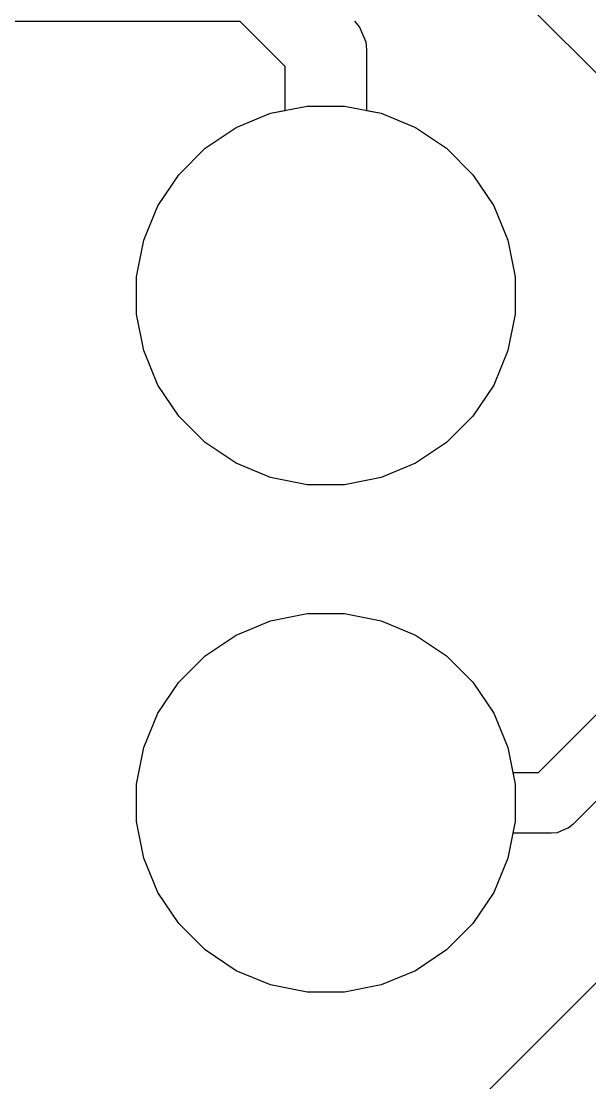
# Model space of a CAD drawing. Header units: inches. Extents: x 1.3 to 5.24, y -7.03 to -1.12.
# Drawn here: x 4.9937 to 5.1039, y -2.32 to -2.1141 of the extents above; entities that cross this region are included whole.
import ezdxf

# ---------------------------------------------------------------- set-up
doc = ezdxf.new("R2010")
doc.units = ezdxf.units.IN
doc.header["$MEASUREMENT"] = 0
for name, color, linetype, true_color in [('B.Cu', 153, 'CONTINUOUS', 0x4d7fc4), ('B.Mask', 4, 'CONTINUOUS', 0x02ffee), ('F.Cu', 13, 'CONTINUOUS', 0xc83434), ('F.Mask', 201, 'CONTINUOUS', 0xd864ff), ('In1.Cu', 91, 'CONTINUOUS', 0x7fc87f), ('In2.Cu', 33, 'CONTINUOUS', 0xce7d2c)]:
    doc.layers.add(name, color=color, linetype=linetype, true_color=true_color)

msp = doc.modelspace()

# ---------------------------------------------------------------- linework, layer by layer
at = {"layer": 'B.Cu', "linetype": 'CONTINUOUS'}
for p, q in [((5.03611, -2.11417), (4.74251, -2.11417)), ((5.04488, -2.12295), (5.03611, -2.11417)), ((5.05832, -2.11412), (5.0593, -2.11531)), ((5.0593, -2.11531), (5.06048, -2.11815)), ((5.06048, -2.11815), (5.06063, -2.11969)), ((5.06063, -2.11969), (5.06063, -2.13144)), ((5.04488, -2.13144), (5.04488, -2.12295)), ((5.03536, -2.13477), (5.04204, -2.132)), ((5.04204, -2.132), (5.04488, -2.13144)), ((5.06063, -2.13144), (5.06347, -2.132)), ((5.06347, -2.132), (5.07015, -2.13477)), ((5.02934, -2.13879), (5.03536, -2.13477)), ((5.07015, -2.13477), (5.07617, -2.13879)), ((5.02422, -2.14391), (5.02934, -2.13879)), ((5.07617, -2.13879), (5.08129, -2.14391)), ((5.0202, -2.14992), (5.02422, -2.14391)), ((5.08129, -2.14391), (5.08531, -2.14992)), ((5.01744, -2.15661), (5.0202, -2.14992)), ((5.08531, -2.14992), (5.08808, -2.15661)), ((5.01602, -2.16371), (5.01744, -2.15661)), ((5.08808, -2.15661), (5.08949, -2.16371)), ((5.01602, -2.17094), (5.01602, -2.16371)), ((5.08949, -2.16371), (5.08949, -2.17094)), ((5.01744, -2.17804), (5.01602, -2.17094)), ((5.08949, -2.17094), (5.08808, -2.17804)), ((5.0202, -2.18472), (5.01744, -2.17804)), ((5.08808, -2.17804), (5.08531, -2.18472)), ((5.02422, -2.19074), (5.0202, -2.18472)), ((5.08531, -2.18472), (5.08129, -2.19074)), ((5.02934, -2.19585), (5.02422, -2.19074)), ((5.08129, -2.19074), (5.07617, -2.19585)), ((5.03536, -2.19987), (5.02934, -2.19585)), ((5.07617, -2.19585), (5.07015, -2.19987)), ((5.04204, -2.20264), (5.03536, -2.19987)), ((5.07015, -2.19987), (5.06347, -2.20264)), ((5.04914, -2.20405), (5.04204, -2.20264)), ((5.06347, -2.20264), (5.05637, -2.20405)), ((5.05637, -2.20405), (5.04914, -2.20405)), ((5.04204, -2.23043), (5.04914, -2.22902)), ((5.04914, -2.22902), (5.05637, -2.22902)), ((5.05637, -2.22902), (5.06347, -2.23043)), ((5.03536, -2.2332), (5.04204, -2.23043)), ((5.06347, -2.23043), (5.07015, -2.2332)), ((5.02934, -2.23722), (5.03536, -2.2332)), ((5.07015, -2.2332), (5.07617, -2.23722)), ((5.02422, -2.24233), (5.02934, -2.23722)), ((5.07617, -2.23722), (5.08129, -2.24233)), ((5.09401, -2.25984), (5.1122, -2.24165)), ((5.0202, -2.24835), (5.02422, -2.24233)), ((5.08129, -2.24233), (5.08531, -2.24835)), ((5.01744, -2.25503), (5.0202, -2.24835)), ((5.08531, -2.24835), (5.08808, -2.25503)), ((5.12229, -2.24827), (5.10063, -2.26992)), ((5.01602, -2.26213), (5.01744, -2.25503)), ((5.08808, -2.25503), (5.08903, -2.25984)), ((5.08903, -2.25984), (5.09401, -2.25984)), ((5.01602, -2.26937), (5.01602, -2.26213)), ((5.01744, -2.27646), (5.01602, -2.26937)), ((5.09905, -2.27094), (5.09761, -2.27154)), ((5.09974, -2.27066), (5.09905, -2.27094)), ((5.10063, -2.26992), (5.09974, -2.27066)), ((5.08903, -2.27165), (5.08808, -2.27646)), ((5.09646, -2.27165), (5.08903, -2.27165)), ((5.09761, -2.27154), (5.09646, -2.27165)), ((5.0202, -2.28315), (5.01744, -2.27646)), ((5.08808, -2.27646), (5.08531, -2.28315)), ((5.02422, -2.28916), (5.0202, -2.28315)), ((5.08531, -2.28315), (5.08129, -2.28916)), ((5.02934, -2.29428), (5.02422, -2.28916)), ((5.08129, -2.28916), (5.07617, -2.29428)), ((5.03536, -2.2983), (5.02934, -2.29428)), ((5.07617, -2.29428), (5.07015, -2.2983)), ((5.04204, -2.30107), (5.03536, -2.2983)), ((5.07015, -2.2983), (5.06347, -2.30107)), ((5.04914, -2.30248), (5.04204, -2.30107)), ((5.06347, -2.30107), (5.05637, -2.30248)), ((5.05637, -2.30248), (5.04914, -2.30248))]:
    msp.add_line(p, q, dxfattribs=at)
at = {"layer": 'B.Mask', "linetype": 'CONTINUOUS'}
for p, q in [((5.04204, -2.132), (5.04914, -2.13059)), ((5.04914, -2.13059), (5.05637, -2.13059)), ((5.05637, -2.13059), (5.06347, -2.132)), ((5.03536, -2.13477), (5.04204, -2.132)), ((5.06347, -2.132), (5.07015, -2.13477)), ((5.02934, -2.13879), (5.03536, -2.13477)), ((5.07015, -2.13477), (5.07617, -2.13879)), ((5.02422, -2.14391), (5.02934, -2.13879)), ((5.07617, -2.13879), (5.08129, -2.14391)), ((5.0202, -2.14992), (5.02422, -2.14391)), ((5.08129, -2.14391), (5.08531, -2.14992)), ((5.01744, -2.15661), (5.0202, -2.14992)), ((5.08531, -2.14992), (5.08808, -2.15661)), ((5.01602, -2.16371), (5.01744, -2.15661)), ((5.08808, -2.15661), (5.08949, -2.16371)), ((5.01602, -2.17094), (5.01602, -2.16371)), ((5.08949, -2.16371), (5.08949, -2.17094)), ((5.01744, -2.17804), (5.01602, -2.17094)), ((5.08949, -2.17094), (5.08808, -2.17804)), ((5.0202, -2.18472), (5.01744, -2.17804)), ((5.08808, -2.17804), (5.08531, -2.18472)), ((5.02422, -2.19074), (5.0202, -2.18472)), ((5.08531, -2.18472), (5.08129, -2.19074)), ((5.02934, -2.19585), (5.02422, -2.19074)), ((5.08129, -2.19074), (5.07617, -2.19585)), ((5.03536, -2.19987), (5.02934, -2.19585)), ((5.07617, -2.19585), (5.07015, -2.19987)), ((5.04204, -2.20264), (5.03536, -2.19987)), ((5.07015, -2.19987), (5.06347, -2.20264)), ((5.04914, -2.20405), (5.04204, -2.20264)), ((5.06347, -2.20264), (5.05637, -2.20405)), ((5.05637, -2.20405), (5.04914, -2.20405)), ((5.04204, -2.23043), (5.04914, -2.22902)), ((5.04914, -2.22902), (5.05637, -2.22902)), ((5.05637, -2.22902), (5.06347, -2.23043)), ((5.03536, -2.2332), (5.04204, -2.23043)), ((5.06347, -2.23043), (5.07015, -2.2332)), ((5.02934, -2.23722), (5.03536, -2.2332)), ((5.07015, -2.2332), (5.07617, -2.23722)), ((5.02422, -2.24233), (5.02934, -2.23722)), ((5.07617, -2.23722), (5.08129, -2.24233)), ((5.0202, -2.24835), (5.02422, -2.24233)), ((5.08129, -2.24233), (5.08531, -2.24835)), ((5.01744, -2.25503), (5.0202, -2.24835)), ((5.08531, -2.24835), (5.08808, -2.25503)), ((5.01602, -2.26213), (5.01744, -2.25503)), ((5.08808, -2.25503), (5.08949, -2.26213)), ((5.01602, -2.26937), (5.01602, -2.26213)), ((5.08949, -2.26213), (5.08949, -2.26937)), ((5.01744, -2.27646), (5.01602, -2.26937)), ((5.08949, -2.26937), (5.08808, -2.27646)), ((5.0202, -2.28315), (5.01744, -2.27646)), ((5.08808, -2.27646), (5.08531, -2.28315)), ((5.02422, -2.28916), (5.0202, -2.28315)), ((5.08531, -2.28315), (5.08129, -2.28916)), ((5.02934, -2.29428), (5.02422, -2.28916)), ((5.08129, -2.28916), (5.07617, -2.29428)), ((5.03536, -2.2983), (5.02934, -2.29428)), ((5.07617, -2.29428), (5.07015, -2.2983)), ((5.04204, -2.30107), (5.03536, -2.2983)), ((5.07015, -2.2983), (5.06347, -2.30107)), ((5.04914, -2.30248), (5.04204, -2.30107)), ((5.06347, -2.30107), (5.05637, -2.30248)), ((5.05637, -2.30248), (5.04914, -2.30248))]:
    msp.add_line(p, q, dxfattribs=at)
at = {"layer": 'F.Cu', "linetype": 'CONTINUOUS'}
for p, q in [((5.11024, -2.12925), (5.03611, -2.05512)), ((5.04204, -2.132), (5.04914, -2.13059)), ((5.04914, -2.13059), (5.05637, -2.13059)), ((5.05637, -2.13059), (5.06347, -2.132)), ((5.03536, -2.13477), (5.04204, -2.132)), ((5.06347, -2.132), (5.07015, -2.13477)), ((5.02934, -2.13879), (5.03536, -2.13477)), ((5.07015, -2.13477), (5.07617, -2.13879)), ((5.02422, -2.14391), (5.02934, -2.13879)), ((5.07617, -2.13879), (5.08129, -2.14391)), ((5.0202, -2.14992), (5.02422, -2.14391)), ((5.08129, -2.14391), (5.08531, -2.14992)), ((5.01744, -2.15661), (5.0202, -2.14992)), ((5.08531, -2.14992), (5.08808, -2.15661)), ((5.01602, -2.16371), (5.01744, -2.15661)), ((5.08808, -2.15661), (5.08949, -2.16371)), ((5.01602, -2.17094), (5.01602, -2.16371)), ((5.08949, -2.16371), (5.08949, -2.17094)), ((5.01744, -2.17804), (5.01602, -2.17094)), ((5.08949, -2.17094), (5.08808, -2.17804)), ((5.0202, -2.18472), (5.01744, -2.17804)), ((5.08808, -2.17804), (5.08531, -2.18472)), ((5.02422, -2.19074), (5.0202, -2.18472)), ((5.08531, -2.18472), (5.08129, -2.19074)), ((5.02934, -2.19585), (5.02422, -2.19074)), ((5.08129, -2.19074), (5.07617, -2.19585)), ((5.03536, -2.19987), (5.02934, -2.19585)), ((5.07617, -2.19585), (5.07015, -2.19987)), ((5.04204, -2.20264), (5.03536, -2.19987)), ((5.07015, -2.19987), (5.06347, -2.20264)), ((5.04914, -2.20405), (5.04204, -2.20264)), ((5.06347, -2.20264), (5.05637, -2.20405)), ((5.05637, -2.20405), (5.04914, -2.20405)), ((5.04204, -2.23043), (5.04914, -2.22902)), ((5.04914, -2.22902), (5.05637, -2.22902)), ((5.05637, -2.22902), (5.06347, -2.23043)), ((5.03536, -2.2332), (5.04204, -2.23043)), ((5.06347, -2.23043), (5.07015, -2.2332)), ((5.02934, -2.23722), (5.03536, -2.2332)), ((5.07015, -2.2332), (5.07617, -2.23722)), ((5.02422, -2.24233), (5.02934, -2.23722)), ((5.07617, -2.23722), (5.08129, -2.24233)), ((5.0202, -2.24835), (5.02422, -2.24233)), ((5.08129, -2.24233), (5.08531, -2.24835)), ((5.01744, -2.25503), (5.0202, -2.24835)), ((5.08531, -2.24835), (5.08808, -2.25503)), ((5.01602, -2.26213), (5.01744, -2.25503)), ((5.08808, -2.25503), (5.08949, -2.26213)), ((5.01602, -2.26937), (5.01602, -2.26213)), ((5.08949, -2.26213), (5.08949, -2.26937)), ((5.01744, -2.27646), (5.01602, -2.26937)), ((5.08949, -2.26937), (5.08808, -2.27646)), ((5.0202, -2.28315), (5.01744, -2.27646)), ((5.08808, -2.27646), (5.08531, -2.28315)), ((5.02422, -2.28916), (5.0202, -2.28315)), ((5.08531, -2.28315), (5.08129, -2.28916)), ((5.02934, -2.29428), (5.02422, -2.28916)), ((5.08129, -2.28916), (5.07617, -2.29428)), ((5.03536, -2.2983), (5.02934, -2.29428)), ((5.07617, -2.29428), (5.07015, -2.2983)), ((5.07256, -2.33323), (5.11024, -2.29556)), ((5.04204, -2.30107), (5.03536, -2.2983)), ((5.07015, -2.2983), (5.06347, -2.30107)), ((5.04914, -2.30248), (5.04204, -2.30107)), ((5.06347, -2.30107), (5.05637, -2.30248)), ((5.05637, -2.30248), (5.04914, -2.30248))]:
    msp.add_line(p, q, dxfattribs=at)
at = {"layer": 'F.Mask', "linetype": 'CONTINUOUS'}
for p, q in [((5.04204, -2.132), (5.04914, -2.13059)), ((5.04914, -2.13059), (5.05637, -2.13059)), ((5.05637, -2.13059), (5.06347, -2.132)), ((5.03536, -2.13477), (5.04204, -2.132)), ((5.06347, -2.132), (5.07015, -2.13477)), ((5.02934, -2.13879), (5.03536, -2.13477)), ((5.07015, -2.13477), (5.07617, -2.13879)), ((5.02422, -2.14391), (5.02934, -2.13879)), ((5.07617, -2.13879), (5.08129, -2.14391)), ((5.0202, -2.14992), (5.02422, -2.14391)), ((5.08129, -2.14391), (5.08531, -2.14992)), ((5.01744, -2.15661), (5.0202, -2.14992)), ((5.08531, -2.14992), (5.08808, -2.15661)), ((5.01602, -2.16371), (5.01744, -2.15661)), ((5.08808, -2.15661), (5.08949, -2.16371)), ((5.01602, -2.17094), (5.01602, -2.16371)), ((5.08949, -2.16371), (5.08949, -2.17094)), ((5.01744, -2.17804), (5.01602, -2.17094)), ((5.08949, -2.17094), (5.08808, -2.17804)), ((5.0202, -2.18472), (5.01744, -2.17804)), ((5.08808, -2.17804), (5.08531, -2.18472)), ((5.02422, -2.19074), (5.0202, -2.18472)), ((5.08531, -2.18472), (5.08129, -2.19074)), ((5.02934, -2.19585), (5.02422, -2.19074)), ((5.08129, -2.19074), (5.07617, -2.19585)), ((5.03536, -2.19987), (5.02934, -2.19585)), ((5.07617, -2.19585), (5.07015, -2.19987)), ((5.04204, -2.20264), (5.03536, -2.19987)), ((5.07015, -2.19987), (5.06347, -2.20264)), ((5.04914, -2.20405), (5.04204, -2.20264)), ((5.06347, -2.20264), (5.05637, -2.20405)), ((5.05637, -2.20405), (5.04914, -2.20405)), ((5.04204, -2.23043), (5.04914, -2.22902)), ((5.04914, -2.22902), (5.05637, -2.22902)), ((5.05637, -2.22902), (5.06347, -2.23043)), ((5.03536, -2.2332), (5.04204, -2.23043)), ((5.06347, -2.23043), (5.07015, -2.2332)), ((5.02934, -2.23722), (5.03536, -2.2332)), ((5.07015, -2.2332), (5.07617, -2.23722)), ((5.02422, -2.24233), (5.02934, -2.23722)), ((5.07617, -2.23722), (5.08129, -2.24233)), ((5.0202, -2.24835), (5.02422, -2.24233)), ((5.08129, -2.24233), (5.08531, -2.24835)), ((5.01744, -2.25503), (5.0202, -2.24835)), ((5.08531, -2.24835), (5.08808, -2.25503)), ((5.01602, -2.26213), (5.01744, -2.25503)), ((5.08808, -2.25503), (5.08949, -2.26213)), ((5.01602, -2.26937), (5.01602, -2.26213)), ((5.08949, -2.26213), (5.08949, -2.26937)), ((5.01744, -2.27646), (5.01602, -2.26937)), ((5.08949, -2.26937), (5.08808, -2.27646)), ((5.0202, -2.28315), (5.01744, -2.27646)), ((5.08808, -2.27646), (5.08531, -2.28315)), ((5.02422, -2.28916), (5.0202, -2.28315)), ((5.08531, -2.28315), (5.08129, -2.28916)), ((5.02934, -2.29428), (5.02422, -2.28916)), ((5.08129, -2.28916), (5.07617, -2.29428)), ((5.03536, -2.2983), (5.02934, -2.29428)), ((5.07617, -2.29428), (5.07015, -2.2983)), ((5.04204, -2.30107), (5.03536, -2.2983)), ((5.07015, -2.2983), (5.06347, -2.30107)), ((5.04914, -2.30248), (5.04204, -2.30107)), ((5.06347, -2.30107), (5.05637, -2.30248)), ((5.05637, -2.30248), (5.04914, -2.30248))]:
    msp.add_line(p, q, dxfattribs=at)
at = {"layer": 'In1.Cu', "linetype": 'CONTINUOUS'}
for p, q in [((5.04204, -2.132), (5.04914, -2.13059)), ((5.04914, -2.13059), (5.05637, -2.13059)), ((5.05637, -2.13059), (5.06347, -2.132)), ((5.03536, -2.13477), (5.04204, -2.132)), ((5.06347, -2.132), (5.07015, -2.13477)), ((5.02934, -2.13879), (5.03536, -2.13477)), ((5.07015, -2.13477), (5.07617, -2.13879)), ((5.02422, -2.14391), (5.02934, -2.13879)), ((5.07617, -2.13879), (5.08129, -2.14391)), ((5.0202, -2.14992), (5.02422, -2.14391)), ((5.08129, -2.14391), (5.08531, -2.14992)), ((5.01744, -2.15661), (5.0202, -2.14992)), ((5.08531, -2.14992), (5.08808, -2.15661)), ((5.01602, -2.16371), (5.01744, -2.15661)), ((5.08808, -2.15661), (5.08949, -2.16371)), ((5.01602, -2.17094), (5.01602, -2.16371)), ((5.08949, -2.16371), (5.08949, -2.17094)), ((5.01744, -2.17804), (5.01602, -2.17094)), ((5.08949, -2.17094), (5.08808, -2.17804)), ((5.0202, -2.18472), (5.01744, -2.17804)), ((5.08808, -2.17804), (5.08531, -2.18472)), ((5.02422, -2.19074), (5.0202, -2.18472)), ((5.08531, -2.18472), (5.08129, -2.19074)), ((5.02934, -2.19585), (5.02422, -2.19074)), ((5.08129, -2.19074), (5.07617, -2.19585)), ((5.03536, -2.19987), (5.02934, -2.19585)), ((5.07617, -2.19585), (5.07015, -2.19987)), ((5.04204, -2.20264), (5.03536, -2.19987)), ((5.07015, -2.19987), (5.06347, -2.20264)), ((5.04914, -2.20405), (5.04204, -2.20264)), ((5.06347, -2.20264), (5.05637, -2.20405)), ((5.05637, -2.20405), (5.04914, -2.20405)), ((5.04204, -2.23043), (5.04914, -2.22902)), ((5.04914, -2.22902), (5.05637, -2.22902)), ((5.05637, -2.22902), (5.06347, -2.23043)), ((5.03536, -2.2332), (5.04204, -2.23043)), ((5.06347, -2.23043), (5.07015, -2.2332)), ((5.02934, -2.23722), (5.03536, -2.2332)), ((5.07015, -2.2332), (5.07617, -2.23722)), ((5.02422, -2.24233), (5.02934, -2.23722)), ((5.07617, -2.23722), (5.08129, -2.24233)), ((5.0202, -2.24835), (5.02422, -2.24233)), ((5.08129, -2.24233), (5.08531, -2.24835)), ((5.01744, -2.25503), (5.0202, -2.24835)), ((5.08531, -2.24835), (5.08808, -2.25503)), ((5.01602, -2.26213), (5.01744, -2.25503)), ((5.08808, -2.25503), (5.08949, -2.26213)), ((5.01602, -2.26937), (5.01602, -2.26213)), ((5.08949, -2.26213), (5.08949, -2.26937)), ((5.01744, -2.27646), (5.01602, -2.26937)), ((5.08949, -2.26937), (5.08808, -2.27646)), ((5.0202, -2.28315), (5.01744, -2.27646)), ((5.08808, -2.27646), (5.08531, -2.28315)), ((5.02422, -2.28916), (5.0202, -2.28315)), ((5.08531, -2.28315), (5.08129, -2.28916)), ((5.02934, -2.29428), (5.02422, -2.28916)), ((5.08129, -2.28916), (5.07617, -2.29428)), ((5.03536, -2.2983), (5.02934, -2.29428)), ((5.07617, -2.29428), (5.07015, -2.2983)), ((5.04204, -2.30107), (5.03536, -2.2983)), ((5.07015, -2.2983), (5.06347, -2.30107)), ((5.04914, -2.30248), (5.04204, -2.30107)), ((5.06347, -2.30107), (5.05637, -2.30248)), ((5.05637, -2.30248), (5.04914, -2.30248))]:
    msp.add_line(p, q, dxfattribs=at)
at = {"layer": 'In2.Cu', "linetype": 'CONTINUOUS'}
for p, q in [((5.04204, -2.132), (5.04914, -2.13059)), ((5.04914, -2.13059), (5.05637, -2.13059)), ((5.05637, -2.13059), (5.06347, -2.132)), ((5.03536, -2.13477), (5.04204, -2.132)), ((5.06347, -2.132), (5.07015, -2.13477)), ((5.02934, -2.13879), (5.03536, -2.13477)), ((5.07015, -2.13477), (5.07617, -2.13879)), ((5.02422, -2.14391), (5.02934, -2.13879)), ((5.07617, -2.13879), (5.08129, -2.14391)), ((5.0202, -2.14992), (5.02422, -2.14391)), ((5.08129, -2.14391), (5.08531, -2.14992)), ((5.01744, -2.15661), (5.0202, -2.14992)), ((5.08531, -2.14992), (5.08808, -2.15661)), ((5.01602, -2.16371), (5.01744, -2.15661)), ((5.08808, -2.15661), (5.08949, -2.16371)), ((5.01602, -2.17094), (5.01602, -2.16371)), ((5.08949, -2.16371), (5.08949, -2.17094)), ((5.01744, -2.17804), (5.01602, -2.17094)), ((5.08949, -2.17094), (5.08808, -2.17804)), ((5.0202, -2.18472), (5.01744, -2.17804)), ((5.08808, -2.17804), (5.08531, -2.18472)), ((5.02422, -2.19074), (5.0202, -2.18472)), ((5.08531, -2.18472), (5.08129, -2.19074)), ((5.02934, -2.19585), (5.02422, -2.19074)), ((5.08129, -2.19074), (5.07617, -2.19585)), ((5.03536, -2.19987), (5.02934, -2.19585)), ((5.07617, -2.19585), (5.07015, -2.19987)), ((5.04204, -2.20264), (5.03536, -2.19987)), ((5.07015, -2.19987), (5.06347, -2.20264)), ((5.04914, -2.20405), (5.04204, -2.20264)), ((5.06347, -2.20264), (5.05637, -2.20405)), ((5.05637, -2.20405), (5.04914, -2.20405)), ((5.04204, -2.23043), (5.04914, -2.22902)), ((5.04914, -2.22902), (5.05637, -2.22902)), ((5.05637, -2.22902), (5.06347, -2.23043)), ((5.03536, -2.2332), (5.04204, -2.23043)), ((5.06347, -2.23043), (5.07015, -2.2332)), ((5.02934, -2.23722), (5.03536, -2.2332)), ((5.07015, -2.2332), (5.07617, -2.23722)), ((5.02422, -2.24233), (5.02934, -2.23722)), ((5.07617, -2.23722), (5.08129, -2.24233)), ((5.0202, -2.24835), (5.02422, -2.24233)), ((5.08129, -2.24233), (5.08531, -2.24835)), ((5.01744, -2.25503), (5.0202, -2.24835)), ((5.08531, -2.24835), (5.08808, -2.25503)), ((5.01602, -2.26213), (5.01744, -2.25503)), ((5.08808, -2.25503), (5.08949, -2.26213)), ((5.01602, -2.26937), (5.01602, -2.26213)), ((5.08949, -2.26213), (5.08949, -2.26937)), ((5.01744, -2.27646), (5.01602, -2.26937)), ((5.08949, -2.26937), (5.08808, -2.27646)), ((5.0202, -2.28315), (5.01744, -2.27646)), ((5.08808, -2.27646), (5.08531, -2.28315)), ((5.02422, -2.28916), (5.0202, -2.28315)), ((5.08531, -2.28315), (5.08129, -2.28916)), ((5.02934, -2.29428), (5.02422, -2.28916)), ((5.08129, -2.28916), (5.07617, -2.29428)), ((5.03536, -2.2983), (5.02934, -2.29428)), ((5.07617, -2.29428), (5.07015, -2.2983)), ((5.04204, -2.30107), (5.03536, -2.2983)), ((5.07015, -2.2983), (5.06347, -2.30107)), ((5.04914, -2.30248), (5.04204, -2.30107)), ((5.06347, -2.30107), (5.05637, -2.30248)), ((5.05637, -2.30248), (5.04914, -2.30248))]:
    msp.add_line(p, q, dxfattribs=at)

doc.saveas('drawing.dxf')
